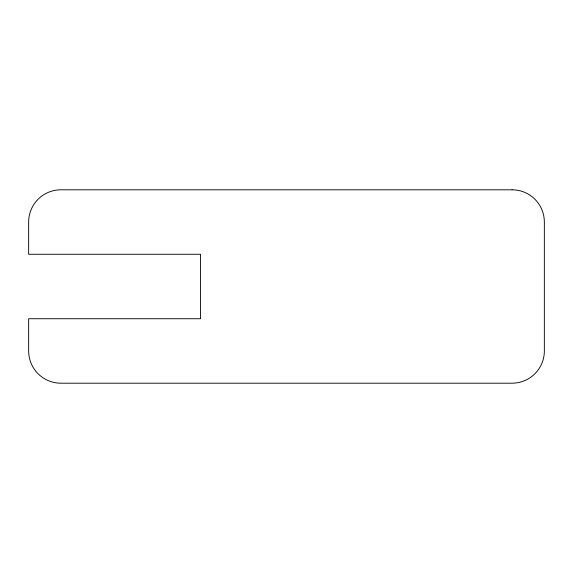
<?xml version="1.0" encoding="UTF-8"?>
<svg xmlns="http://www.w3.org/2000/svg" width="573" height="573" viewBox="0 0 573 573"><rect width="100%" height="100%" fill="white"/><g stroke="black" fill="none" stroke-linecap="round" stroke-linejoin="round"><path stroke-width="0.86" d="M512.119 189.806L60.881 189.806A32.231 32.231 0 0 0 28.65 222.038L28.65 254.269L200.55 254.269L200.55 318.731L28.65 318.731L28.65 350.963A32.231 32.231 0 0 0 60.881 383.194L512.119 383.194A32.231 32.231 0 0 0 544.35 350.963L544.35 222.038A32.231 32.231 0 0 0 512.119 189.806"/></g></svg>
